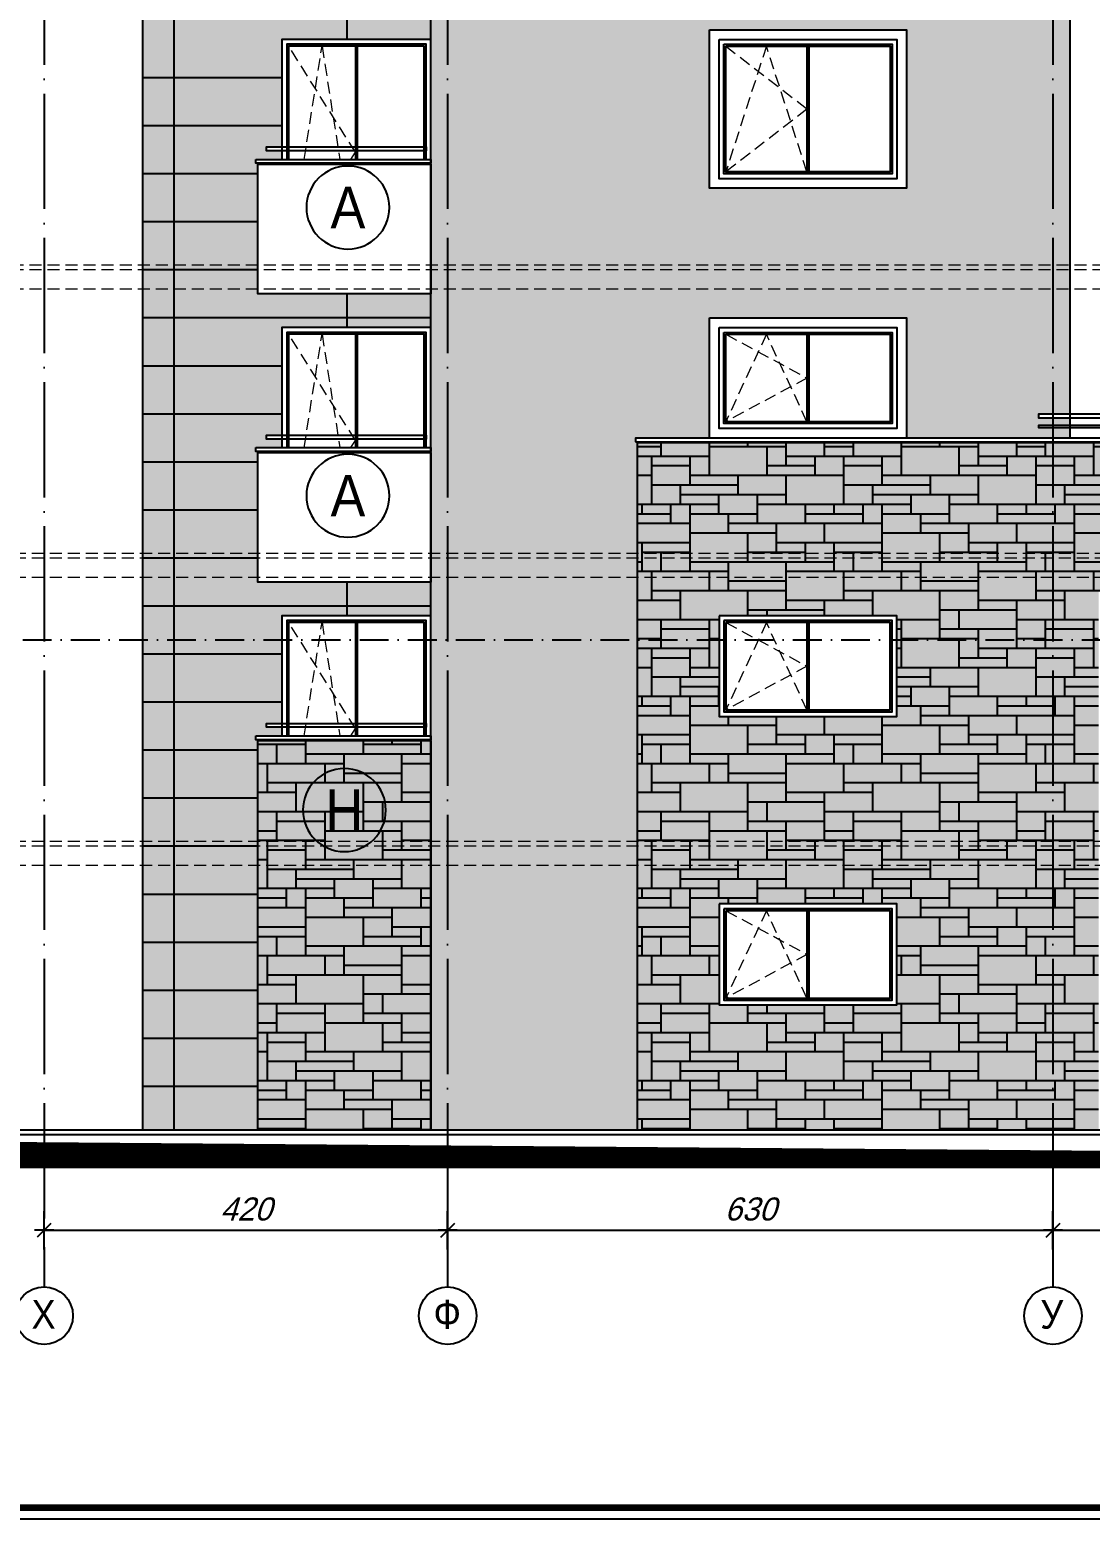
# Model space of a CAD drawing. Extents: x 9615146 to 9672346, y 4699603 to 4705703.
# Drawn here: x 9632513 to 9633616, y 4699603 to 4701154 of the extents above; entities that cross this region are included whole.
import ezdxf
from ezdxf.enums import TextEntityAlignment as Align

# ---------------------------------------------------------------- set-up
doc = ezdxf.new("R2010")
doc.units = 0
doc.header["$LTSCALE"] = 0.5
doc.header["$MEASUREMENT"] = 0
doc.header["$PDSIZE"] = -1
for name, pattern in [('ACAD_ISO04W100', [30, 24, -3, 0, -3]), ('DASHED', [0.75, 0.5, -0.25]), ('OSI1000', [5, 3, -1, 0, -1])]:
    doc.linetypes.add(name, pattern=pattern)
doc.layers.get('0').update_dxf_attribs({"color": 251, "linetype": 'CONTINUOUS'})
doc.layers.get('Defpoints').update_dxf_attribs({"color": 251, "linetype": 'CONTINUOUS'})
for name, color, linetype in [('_axis', 1, 'ACAD_ISO04W100'), ('_axis_num', 1, 'CONTINUOUS'), ('_dimension', 4, 'CONTINUOUS'), ('_dimension_evel', 4, 'CONTINUOUS'), ('_hatch', 9, 'CONTINUOUS'), ('_hatch_construction', 252, 'CONTINUOUS'), ('_table', 3, 'CONTINUOUS'), ('_text_spesif_window', 41, 'CONTINUOUS'), ('_view', 3, 'CONTINUOUS'), ('fasadi', 147, 'CONTINUOUS')]:
    doc.layers.add(name, color=color, linetype=linetype)
doc.layers.add('_punk', color=8, linetype='DASHED', lineweight=9)
doc.styles.add('HEB1', font='', dxfattribs={"width": 0.8, "oblique": 17})
doc.styles.add('POMESHTENIA', font='arial.ttf', dxfattribs={"width": 0.9})
doc.styles.add('WIN', font='swindos.shx', dxfattribs={"oblique": 17})
doc.styles.get('HEB1').set_extended_font_data('HebarU Cyr')
doc.dimstyles.new('dim_50', dxfattribs={"dimtxt": 24, "dimasz": 1, "dimexe": 30, "dimexo": 0, "dimgap": 10, "dimtad": 1, "dimdec": 1, "dimrnd": 0.5, "dimdsep": 46, "dimtxsty": 'WIN', "dimblk1": '1', "dimblk2": '1', "dimsah": 1, "dimcen": 15, "dimdle": 10, "dimse1": 1, "dimse2": 1, "dimadec": 0, "dimazin": 0, "dimtfac": 1, "dimtdec": 1, "dimtix": 1, "dimtmove": 2, "dimatfit": 3, "dimldrblk": '1', "dimfxl": 1, "dimtolj": 1, "dimarcsym": 0})
pattern_1 = [(0, (0, 0), (0, 200), [150, -50]), (0, (0, 10), (0, 200), [-60, 60, -30, 50]), (0, (0, 20), (0, 200), [-90, 110]), (0, (0, 30), (0, 200), [90, -110]), (0, (0, 40), (0, 200), [-40, 160]), (0, (0, 50), (0, 200), [70, -50, 60, -20]), (0, (70, 60), (0, 200), [160, -40]), (0, (-10, 70), (0, 200), [110, -90]), (0, (-40, 80), (0, 200), [90, -110]), (0, (0, 90), (0, 200), [160, -40]), (0, (0, 100), (0, 200), [-80, 50, -30, 40]), (0, (100, 110), (0, 200), [120, -80]), (0, (20, 120), (0, 200), [80, -40, 30, -50]), (0, (60, 130), (0, 200), [80, -30, 50, -40]), (0, (140, 140), (0, 200), [120, -80]), (0, (60, 150), (0, 200), [80, -120]), (0, (100, 160), (0, 200), [90, -110]), (0, (100, 170), (0, 200), [-60, 140]), (0, (40, 180), (0, 200), [60, -140]), (0, (100, 190), (0, 200), [140, -60]), (90, (0, 80), (-200, 1.224646799147353e-14), [30, -80, 70, -20]), (90, (20, 90), (-200, 1.224646799147353e-14), [50, -30, 20, -100]), (90, (30, 50), (-200, 1.224646799147353e-14), [20, -180]), (90, (40, 30), (-200, 1.224646799147353e-14), [20, -120, 30, -30]), (90, (50, 70), (-200, 1.224646799147353e-14), [20, -180]), (90, (60, 0), (-200, 1.224646799147353e-14), [30, -90, 50, -30]), (90, (70, 40), (-200, 1.224646799147353e-14), [30, -170]), (90, (80, 90), (-200, 1.224646799147353e-14), [30, -10, 20, -140]), (90, (90, 10), (-200, 1.224646799147353e-14), [30, -170]), (90, (100, 60), (-200, 1.224646799147353e-14), [30, -10, 30, -20, 50, -60]), (90, (120, 60), (-200, 1.224646799147353e-14), [-140, 20, -20, 20]), (90, (130, 90), (-200, 1.224646799147353e-14), [20, -180]), (90, (140, 20), (-200, 1.224646799147353e-14), [20, -70, 50, -60]), (90, (150, 50), (-200, 1.224646799147353e-14), [10, -130, 30, -30]), (90, (160, 60), (-200, 1.224646799147353e-14), [50, -50, 30, -70]), (90, (170, 110), (-200, 1.224646799147353e-14), [30, -50, 20, -100]), (90, (180, 40), (-200, 1.224646799147353e-14), [20, -180]), (90, (190, 60), (-200, 1.224646799147353e-14), [20, -60, 30, -90])]

# ---------------------------------------------------------------- blocks, each defined once
blk = doc.blocks.new('1')
for p, q in [((0, 20), (0, -20)), ((-10, 0), (10, 0)), ((-7.071067811866669, -7.07106781186485), (7.071067811866669, 7.07106781186485))]:
    blk.add_line(p, q)
blk = doc.blocks.new('*D44')
at = {"layer": '_dimension', "color": 0, "lineweight": -2, "ltscale": 30, "transparency": 16777216}
blk.add_line((9632528.74359055, 4699904.143952237), (9632946.743590549, 4699904.143952237), dxfattribs=at)
at = {"layer": 'Defpoints', "color": 0, "ltscale": 30, "transparency": 16777216}
for p in [(9632527.74359055, 4699904.1439552), (9632947.743590549, 4699904.143955216), (9632947.743590549, 4699904.143952237)]:
    blk.add_point(p, dxfattribs=at)
at = {"layer": '_dimension', "color": 0, "lineweight": -2, "ltscale": 30, "transparency": 16777216, "rotation": 180}
blk.add_blockref('1', (9632527.74359055, 4699904.143952237), dxfattribs=at)
at = {"layer": '_dimension', "color": 0, "lineweight": -2, "ltscale": 30, "transparency": 16777216}
blk.add_blockref('1', (9632947.743590549, 4699904.143952237), dxfattribs=at)
at = {"layer": '_dimension', "color": 0, "ltscale": 30, "transparency": 16777216, "insert": (9632737.743590549, 4699926.143952237), "char_height": 24, "attachment_point": 5, "style": 'WIN'}
blk.add_mtext('\\A1;420', dxfattribs=at)
blk = doc.blocks.new('*D45')
at = {"layer": '_dimension', "color": 0, "lineweight": -2, "ltscale": 30, "transparency": 16777216}
blk.add_line((9632948.743590549, 4699904.143952237), (9633576.743590547, 4699904.143952237), dxfattribs=at)
at = {"layer": 'Defpoints', "color": 0, "ltscale": 30, "transparency": 16777216}
for p in [(9632947.743590549, 4699904.143955216), (9633577.743590547, 4699904.143955239), (9633577.743590547, 4699904.143952237)]:
    blk.add_point(p, dxfattribs=at)
at = {"layer": '_dimension', "color": 0, "lineweight": -2, "ltscale": 30, "transparency": 16777216, "rotation": 180}
blk.add_blockref('1', (9632947.743590549, 4699904.143952237), dxfattribs=at)
at = {"layer": '_dimension', "color": 0, "lineweight": -2, "ltscale": 30, "transparency": 16777216}
blk.add_blockref('1', (9633577.743590547, 4699904.143952237), dxfattribs=at)
at = {"layer": '_dimension', "color": 0, "ltscale": 30, "transparency": 16777216, "insert": (9633262.743590549, 4699926.143952237), "char_height": 24, "attachment_point": 5, "style": 'WIN'}
blk.add_mtext('\\A1;630', dxfattribs=at)
blk = doc.blocks.new('*D46')
at = {"layer": '_dimension', "color": 0, "lineweight": -2, "ltscale": 30, "transparency": 16777216}
blk.add_line((9633578.743590547, 4699904.143952237), (9633896.743590493, 4699904.143952237), dxfattribs=at)
at = {"layer": 'Defpoints', "color": 0, "ltscale": 30, "transparency": 16777216}
for p in [(9633577.743590547, 4699904.143955239), (9633897.743590493, 4699904.143955246), (9633897.743590493, 4699904.143952237)]:
    blk.add_point(p, dxfattribs=at)
at = {"layer": '_dimension', "color": 0, "lineweight": -2, "ltscale": 30, "transparency": 16777216, "rotation": 180}
blk.add_blockref('1', (9633577.743590547, 4699904.143952237), dxfattribs=at)
at = {"layer": '_dimension', "color": 0, "lineweight": -2, "ltscale": 30, "transparency": 16777216}
blk.add_blockref('1', (9633897.743590493, 4699904.143952237), dxfattribs=at)
at = {"layer": '_dimension', "color": 0, "ltscale": 30, "transparency": 16777216, "insert": (9633737.743590519, 4699926.143952237), "char_height": 24, "attachment_point": 5, "style": 'WIN'}
blk.add_mtext('\\A1;320', dxfattribs=at)
blk = doc.blocks.new('fghfdg')
at = {"layer": '_text_spesif_window'}
blk.add_circle((0, 0), 18, dxfattribs=at)
at = {"layer": '_text_spesif_window', "style": 'HEB1', "text_generation_flag": 6, "width": 0.7999999999992724}
blk.add_attdef('A', text='', height=18, rotation=179.9999998932783, dxfattribs=at).set_placement((-1.862645149230957e-09, -9.232262405566871), align=Align.CENTER)

msp = doc.modelspace()

# ---------------------------------------------------------------- hatches: boundary and pattern name
at = {"layer": '_hatch', "ltscale": 30, "true_color": 0x755724}
h = msp.add_hatch(color=27, dxfattribs=at)
h.dxf.hatch_style = 1
h.paths.add_polyline_path([(9632930.243597677, 4701584.838118377), (9632928.243597677, 4701584.838118377), (9632928.243597677, 4701588.838118377), (9632947.743590485, 4701588.838118377), (9632947.743590485, 4701594.83811826), (9632940.243597677, 4701594.838118257), (9632940.243597677, 4701596.838118256), (9632947.743590485, 4701596.838118257), (9632947.743590483, 4701604.83811826), (9632940.243597675, 4701604.838118257), (9632940.243597677, 4701606.838118256), (9632947.743590485, 4701606.838118258), (9632947.743590485, 4701614.83811826), (9632940.243597677, 4701614.838118257), (9632940.243597677, 4701616.838118255), (9632947.743590485, 4701616.838118257), (9632947.743590485, 4701624.83811826), (9632940.243597677, 4701624.838118258), (9632940.243597677, 4701626.838118256), (9632947.743590485, 4701626.838118257), (9632947.743590483, 4701634.838118259), (9632940.243597675, 4701634.83811826), (9632940.243597679, 4701636.838118256), (9632947.743590483, 4701636.838118257), (9632947.743590482, 4701649.838118377), (9632940.243597677, 4701649.838118377), (9632940.243597677, 4701653.838118377), (9632947.743590482, 4701653.838118377), (9632947.743590472, 4701903.838117343), (9632630.243597535, 4701903.838117315), (9632630.243597629, 4700008.838117201), (9632750.243597995, 4700008.838117229), (9632750.243597956, 4700414.838116493), (9632748.243597893, 4700414.838116493), (9632748.243597893, 4700418.838116496), (9632775.24359058, 4700418.838116491), (9632775.24359058, 4700427.838116489), (9632759.243597914, 4700427.838116492), (9632759.243597914, 4700431.838116492), (9632775.24359058, 4700431.838116488), (9632775.24359058, 4700543.83811698), (9632930.243597677, 4700543.83811698), (9632930.243597677, 4700578.838116464), (9632750.243597932, 4700578.838116494), (9632750.243597955, 4700714.838116494), (9632748.243597893, 4700714.838116494), (9632748.243597891, 4700718.838116496), (9632775.24359058, 4700718.838116491), (9632775.24359058, 4700727.838116489), (9632759.243597914, 4700727.838116492), (9632759.243597914, 4700731.838116492), (9632775.24359058, 4700731.838116489), (9632775.24359058, 4700843.83811698), (9632930.243597677, 4700843.83811698), (9632930.243597675, 4700878.838116464), (9632750.243597934, 4700878.838116495), (9632750.243597953, 4701014.838116494), (9632748.243597893, 4701014.838116494), (9632748.243597891, 4701018.838116496), (9632775.24359058, 4701018.838116491), (9632775.24359058, 4701027.838116489), (9632759.243597914, 4701027.838116492), (9632759.243597914, 4701031.838116492), (9632775.24359058, 4701031.838116489), (9632775.24359058, 4701143.83811698), (9632930.243597677, 4701143.83811698), (9632930.243597677, 4701178.838116464), (9632750.24359793, 4701178.838116495), (9632750.243597955, 4701314.838116494), (9632748.243597893, 4701314.838116494), (9632748.243597891, 4701318.838116496), (9632775.24359058, 4701318.838116491), (9632775.24359058, 4701327.838116489), (9632759.243597914, 4701327.838116492), (9632759.243597914, 4701331.838116492), (9632775.24359058, 4701331.838116489), (9632775.24359058, 4701443.838116979), (9632930.243597677, 4701443.83811698)])
h.paths.add_polyline_path([(9633225.243600568, 4701844.838117349), (9633223.24360057, 4701844.838117348), (9633223.243600568, 4701848.838117352), (9633250.24360126, 4701848.838117354), (9633250.243601246, 4701903.83811737), (9632947.743590472, 4701903.838117343), (9632947.743590483, 4701653.838118378), (9633020.243591012, 4701653.838118378), (9633020.243591012, 4701743.838112075), (9633295.243591482, 4701743.838112074), (9633295.24359159, 4701778.838117354), (9633225.243600588, 4701778.838117349)])
h.paths.add_polyline_path([(9633020.243591012, 4701649.838118377), (9632947.743590483, 4701649.838118377), (9632947.743590483, 4701636.838118258), (9633020.243591012, 4701636.838118271)])
h.paths.add_polyline_path([(9633020.243591012, 4701634.838118273), (9632947.743590483, 4701634.838118259), (9632947.743590485, 4701626.838118258), (9633020.243591012, 4701626.838118271)])
h.paths.add_polyline_path([(9633020.243591012, 4701624.838118273), (9632947.743590483, 4701624.83811826), (9632947.743590483, 4701616.838118258), (9633020.243591012, 4701616.838118271)])
h.paths.add_polyline_path([(9633020.243591014, 4701614.838118273), (9632947.743590483, 4701614.838118259), (9632947.743590485, 4701606.838118259), (9633020.243591012, 4701606.838118272)])
h.paths.add_polyline_path([(9633020.243591014, 4701604.838118273), (9632947.743590483, 4701604.838118259), (9632947.743590483, 4701596.838118258), (9633020.243591012, 4701596.838118271)])
h.paths.add_polyline_path([(9633020.243591012, 4701594.838118273), (9632947.743590485, 4701594.83811826), (9632947.743590485, 4701588.838118377), (9633020.243591012, 4701588.838118377)])
at = {"layer": '_hatch', "ltscale": 30, "true_color": 0xb97b1d}
h = msp.add_hatch(color=32, dxfattribs=at)
h.dxf.hatch_style = 1
h.paths.add_polyline_path([(9633595.2435978, 4701583.838118378), (9632930.243597677, 4701583.838118377), (9632930.243597677, 4700008.838117271), (9633145.243597535, 4700008.838117321), (9633145.243597535, 4700724.838117321), (9633143.243597535, 4700724.838117322), (9633143.243597535, 4700728.838117316), (9633220.243590336, 4700728.838117316), (9633220.243590368, 4700853.838116984), (9633425.24359029, 4700853.83811693), (9633425.24359025, 4700728.838117316), (9633595.2435978, 4700728.838117316), (9633595.2435978, 4700739.838117037), (9633562.743584469, 4700739.838117038), (9633562.743584469, 4700741.838117036), (9633595.2435978, 4700741.838117034), (9633595.2435978, 4700749.838117036), (9633562.743584469, 4700749.838117038), (9633562.743584469, 4700753.838117034), (9633595.2435978, 4700753.838117032)])
h.paths.add_polyline_path([(9633425.243590243, 4700988.838116932), (9633220.243590323, 4700988.838116988), (9633220.243590368, 4701153.838116984), (9633425.243590292, 4701153.83811693)], flags=16)
h.paths.add_polyline_path([(9633415.243590286, 4701143.838116932), (9633415.243590245, 4700998.838116935), (9633230.243590327, 4700998.838116985), (9633230.243590366, 4701143.838116982)], flags=0)
h.paths.add_polyline_path([(9633410.243590288, 4701138.838116936), (9633410.243590247, 4701003.838116935), (9633235.243590327, 4701003.838116981), (9633235.243590368, 4701138.838116986)], flags=0)
h.paths.add_polyline_path([(9633408.243590284, 4701136.838116936), (9633408.243590247, 4701005.838116935), (9633237.243590329, 4701005.838116983), (9633237.243590366, 4701136.838116981)], flags=0)
h.paths.add_polyline_path([(9633425.243590241, 4701288.838116932), (9633220.243590323, 4701288.838116988), (9633220.243590368, 4701453.838116984), (9633425.24359029, 4701453.838116929)], flags=16)
h.paths.add_polyline_path([(9633415.243590245, 4701298.838116935), (9633230.243590327, 4701298.838116985), (9633230.243590366, 4701443.838116981), (9633415.243590288, 4701443.838116933)], flags=0)
h.paths.add_polyline_path([(9633410.243590245, 4701303.838116935), (9633235.243590325, 4701303.838116981), (9633235.243590366, 4701438.838116985), (9633410.243590286, 4701438.838116936)], flags=0)
h.paths.add_polyline_path([(9633408.243590247, 4701305.838116934), (9633237.243590327, 4701305.838116983), (9633237.243590368, 4701436.838116981), (9633408.243590282, 4701436.838116936)], flags=0)
at = {"layer": '_hatch', "ltscale": 30, "true_color": 0xb4b09d}
h = msp.add_hatch(color=253, dxfattribs=at)
h.dxf.hatch_style = 1
h.paths.add_polyline_path([(9633625.243577756, 4700568.838118377), (9633920.243582645, 4700568.838118377), (9633920.243582642, 4700008.838117971), (9633960.24358264, 4700008.838117971), (9633960.24358264, 4700723.838117511), (9633145.243597535, 4700723.838117322), (9633145.243597535, 4700008.838117972), (9633625.24357776, 4700008.838117973)])
h.paths.add_polyline_path([(9633415.243584735, 4700438.838116979), (9633230.243584739, 4700438.838116981), (9633230.243584746, 4700543.83811698), (9633415.243584743, 4700543.838116904)], flags=16)
h.paths.add_polyline_path([(9633410.243584735, 4700443.83811698), (9633235.243584735, 4700443.838116979), (9633235.243584745, 4700538.838116977), (9633410.243584743, 4700538.838116907)], flags=0)
h.paths.add_polyline_path([(9633408.243584733, 4700445.838116979), (9633237.243584737, 4700445.838116979), (9633237.243584745, 4700536.838116978), (9633408.24358474, 4700536.838116907)], flags=0)
h.paths.add_polyline_path([(9633415.243584745, 4700243.838116905), (9633415.243584737, 4700138.838116979), (9633230.243584737, 4700138.83811698), (9633230.243584745, 4700243.83811698)], flags=16)
h.paths.add_polyline_path([(9633410.243584743, 4700238.838116905), (9633410.243584737, 4700143.838116981), (9633235.243584739, 4700143.83811698), (9633235.24358474, 4700238.838116978)], flags=0)
h.paths.add_polyline_path([(9633408.24358474, 4700236.838116907), (9633408.243584737, 4700145.83811698), (9633237.243584737, 4700145.83811698), (9633237.243584746, 4700236.838116978)], flags=0)
h = msp.add_hatch(color=253, dxfattribs=at)
h.dxf.hatch_style = 1
h.paths.add_polyline_path([(9632750.243597994, 4700008.838117971), (9632930.243597677, 4700008.838117971), (9632930.243597692, 4700413.838116464), (9632750.243597955, 4700413.838116495)])
at = {"layer": '_hatch_construction', "ltscale": 40}
h = msp.add_hatch(dxfattribs=at)
h.set_pattern_fill('EGGCRATE,_O', color=250, scale=30, pattern_type=2)
h.set_pattern_definition([(0, (3, 0), (30, 15), [27, -3]), (0, (3, 3), (30, 15), [27, -3]), (90, (3, 3), (-30, 15), [12, -3]), (90, (0, 3), (-30, 15), [12, -3])])
h.paths.add_polyline_path([(9633595.2435978, 4701583.838118378), (9632930.243597677, 4701583.838118377), (9632930.243597677, 4700008.838117271), (9633145.243597535, 4700008.838117321), (9633145.243597535, 4700724.838117321), (9633143.243597535, 4700724.838117322), (9633143.243597535, 4700728.838117316), (9633220.243590336, 4700728.838117316), (9633220.243590368, 4700853.838116984), (9633425.24359029, 4700853.83811693), (9633425.24359025, 4700728.838117316), (9633595.2435978, 4700728.838117316), (9633595.2435978, 4700739.838117037), (9633562.743584469, 4700739.838117038), (9633562.743584469, 4700741.838117036), (9633595.2435978, 4700741.838117034), (9633595.2435978, 4700749.838117036), (9633562.743584469, 4700749.838117038), (9633562.743584469, 4700753.838117034), (9633595.2435978, 4700753.838117032)])
h.paths.add_polyline_path([(9633425.243590243, 4700988.838116932), (9633220.243590323, 4700988.838116988), (9633220.243590368, 4701153.838116984), (9633425.243590292, 4701153.83811693)], flags=16)
h.paths.add_polyline_path([(9633415.243590286, 4701143.838116932), (9633415.243590245, 4700998.838116935), (9633230.243590327, 4700998.838116985), (9633230.243590366, 4701143.838116982)], flags=0)
h.paths.add_polyline_path([(9633410.243590288, 4701138.838116936), (9633410.243590247, 4701003.838116935), (9633235.243590327, 4701003.838116981), (9633235.243590368, 4701138.838116986)], flags=0)
h.paths.add_polyline_path([(9633408.243590284, 4701136.838116936), (9633408.243590247, 4701005.838116935), (9633237.243590329, 4701005.838116983), (9633237.243590366, 4701136.838116981)], flags=0)
h.paths.add_polyline_path([(9633425.243590241, 4701288.838116932), (9633220.243590323, 4701288.838116988), (9633220.243590368, 4701453.838116984), (9633425.24359029, 4701453.838116929)], flags=16)
h.paths.add_polyline_path([(9633415.243590245, 4701298.838116935), (9633230.243590327, 4701298.838116985), (9633230.243590366, 4701443.838116981), (9633415.243590288, 4701443.838116933)], flags=0)
h.paths.add_polyline_path([(9633410.243590245, 4701303.838116935), (9633235.243590325, 4701303.838116981), (9633235.243590366, 4701438.838116985), (9633410.243590286, 4701438.838116936)], flags=0)
h.paths.add_polyline_path([(9633408.243590247, 4701305.838116934), (9633237.243590327, 4701305.838116983), (9633237.243590368, 4701436.838116981), (9633408.243590282, 4701436.838116936)], flags=0)
h = msp.add_hatch(dxfattribs=at)
h.set_pattern_fill('CUTSTONE', color=250, scale=200, style=0, pattern_type=2)
h.set_pattern_definition(pattern_1)
h.paths.add_polyline_path([(9633625.243577756, 4700568.838118377), (9633920.243582645, 4700568.838118377), (9633920.243582642, 4700008.838117971), (9633960.24358264, 4700008.838117971), (9633960.24358264, 4700723.838117511), (9633145.243597535, 4700723.838117322), (9633145.243597535, 4700008.838117972), (9633625.24357776, 4700008.838117973)])
h.paths.add_polyline_path([(9633415.243584735, 4700438.838116979), (9633230.243584739, 4700438.838116981), (9633230.243584746, 4700543.83811698), (9633415.243584743, 4700543.838116904)], flags=16)
h.paths.add_polyline_path([(9633410.243584735, 4700443.83811698), (9633235.243584735, 4700443.838116979), (9633235.243584745, 4700538.838116977), (9633410.243584743, 4700538.838116907)], flags=0)
h.paths.add_polyline_path([(9633408.243584733, 4700445.838116979), (9633237.243584737, 4700445.838116979), (9633237.243584745, 4700536.838116978), (9633408.24358474, 4700536.838116907)], flags=0)
h.paths.add_polyline_path([(9633415.243584745, 4700243.838116905), (9633415.243584737, 4700138.838116979), (9633230.243584737, 4700138.83811698), (9633230.243584745, 4700243.83811698)], flags=16)
h.paths.add_polyline_path([(9633410.243584743, 4700238.838116905), (9633410.243584737, 4700143.838116981), (9633235.243584739, 4700143.83811698), (9633235.24358474, 4700238.838116978)], flags=0)
h.paths.add_polyline_path([(9633408.24358474, 4700236.838116907), (9633408.243584737, 4700145.83811698), (9633237.243584737, 4700145.83811698), (9633237.243584746, 4700236.838116978)], flags=0)
h = msp.add_hatch(dxfattribs=at)
h.set_pattern_fill('CUTSTONE', color=250, scale=200, style=0, pattern_type=2)
h.set_pattern_definition(pattern_1)
h.paths.add_polyline_path([(9632750.243597994, 4700008.838117971), (9632930.243597677, 4700008.838117971), (9632930.243597692, 4700413.838116464), (9632750.243597955, 4700413.838116495)])

# ---------------------------------------------------------------- linework, layer by layer
at = {"layer": '_axis', "ltscale": 10}
for p, q in [((9632527.74359047, 4702288.083975533), (9632527.743590552, 4699845.264943643)), ((9632947.74359046, 4702288.083975534), (9632947.74359055, 4699845.264943657)), ((9633577.74359046, 4702288.083975534), (9633577.743590549, 4699845.26494367))]:
    msp.add_line(p, q, dxfattribs=at)
at = {"layer": '_axis_num'}
for centre in [(9632527.743590552, 4699815.264943644), (9632947.743590549, 4699815.264943657), (9633577.74359055, 4699815.26494367)]:
    msp.add_circle(centre, 30, dxfattribs=at)
at = {"layer": '_dimension_evel', "linetype": 'OSI1000', "ltscale": 20}
msp.add_line((9632004.520387718, 4700518.838117079), (9637887.516830152, 4700518.838118408), dxfattribs=at)
at = {"layer": '_hatch', "color": 252, "ltscale": 10, "const_width": 30.00000000000001}
msp.add_lwpolyline([(9632152.832810195, 4699983.83811709), (9635995.243587608, 4699983.838117978), (9635995.243587611, 4700133.83811808), (9637465.849755513, 4700133.83811808)], dxfattribs=at)
at = {"layer": '_hatch_construction', "color": 250, "ltscale": 40}
for p, q in [((9632662.743597535, 4701903.838117315), (9632662.743597552, 4700008.838117207)), ((9632842.743597535, 4701178.838116479), (9632842.743597535, 4701143.83811698)), ((9632775.24359058, 4701103.838118251, -1.552142987793252e-09), (9632630.243597545, 4701103.838118246, -1.552142987793252e-09)), ((9632775.24359058, 4701053.838118252, -1.552142987772923e-09), (9632630.243597548, 4701053.838118247, -1.552142987772923e-09)), ((9632750.243597953, 4701003.838118251, -1.552142987779699e-09), (9632630.243597548, 4701003.838118247, -1.552142987779699e-09)), ((9632750.243597945, 4700953.838118252, -1.552142987779699e-09), (9632630.243597552, 4700953.838118248, -1.552142987779699e-09)), ((9632750.243597936, 4700903.838118252, -1.552142987783087e-09), (9632630.243597554, 4700903.838118248, -1.552142987783087e-09)), ((9632842.743597535, 4700878.838116479), (9632842.743597535, 4700843.83811698)), ((9632930.243597655, 4700853.838118258, -1.552142987793252e-09), (9632630.243597517, 4700853.838118246, -1.552142987793252e-09)), ((9632775.24359058, 4700803.838118251, -1.552142987793252e-09), (9632630.243597545, 4700803.838118246, -1.552142987793252e-09)), ((9632775.24359058, 4700753.838118252, -1.552142987772923e-09), (9632630.243597548, 4700753.838118247, -1.552142987772923e-09)), ((9632750.243597953, 4700703.838118251, -1.552142987779699e-09), (9632630.243597548, 4700703.838118247, -1.552142987779699e-09)), ((9632750.243597945, 4700653.838118252, -1.552142987779699e-09), (9632630.243597552, 4700653.838118248, -1.552142987779699e-09)), ((9632750.243597936, 4700603.838118252, -1.552142987783087e-09), (9632630.243597554, 4700603.838118248, -1.552142987783087e-09)), ((9632842.743597535, 4700578.838116479), (9632842.743597535, 4700543.83811698)), ((9632930.243597655, 4700553.838118258, -1.552142987793252e-09), (9632630.243597517, 4700553.838118246, -1.552142987793252e-09)), ((9632775.24359058, 4700503.838118251, -1.552142987793252e-09), (9632630.243597545, 4700503.838118246, -1.552142987793252e-09)), ((9632775.24359058, 4700453.838118252, -1.552142987772923e-09), (9632630.243597548, 4700453.838118247, -1.552142987772923e-09)), ((9632750.243597953, 4700403.838118251, -1.552142987779699e-09), (9632630.243597548, 4700403.838118247, -1.552142987779699e-09)), ((9632750.243597945, 4700353.838118252, -1.552142987779699e-09), (9632630.243597552, 4700353.838118248, -1.552142987779699e-09)), ((9632750.243597936, 4700303.838118252, -1.552142987783087e-09), (9632630.243597554, 4700303.838118248, -1.552142987783087e-09)), ((9632750.243597932, 4700253.838118252, -1.552142987786475e-09), (9632630.24359755, 4700253.838118248, -1.552142987786475e-09)), ((9632750.243597928, 4700203.838118252, -1.552142987789863e-09), (9632630.243597547, 4700203.838118248, -1.552142987789863e-09)), ((9632750.243597925, 4700153.838118252, -1.552142987793252e-09), (9632630.243597543, 4700153.838118248, -1.552142987793252e-09)), ((9632750.243597921, 4700103.838118252, -1.55214298779664e-09), (9632630.24359754, 4700103.838118248, -1.55214298779664e-09)), ((9632750.243597917, 4700053.838118252, -1.552142987800028e-09), (9632630.243597535, 4700053.838118248, -1.552142987800028e-09))]:
    msp.add_line(p, q, dxfattribs=at)
at = {"layer": '_punk', "ltscale": 50}
for p, q in [((9632851.74359412, 4701026.338117107), (9632782.24359058, 4701136.83811698)), ((9632798.439292664, 4701018.838116487), (9632816.99359235, 4701136.83811698)), ((9632816.99359235, 4701136.83811698), (9632835.54789203, 4701018.838116481)), ((9633237.243590374, 4701136.838116936), (9633321.743590306, 4701071.338116957)), ((9633279.493590333, 4701136.838116948), (9633237.243590409, 4701005.838116936)), ((9633321.743590327, 4701005.838116953), (9633279.493590333, 4701136.838116948)), ((9633321.743590306, 4701071.338116957), (9633237.243590409, 4701005.838116936)), ((9632847.026398908, 4701018.838116479), (9632851.74359412, 4701026.338117107)), ((9637718.894357419, 4700908.83811838), (9632152.832810028, 4700908.838117092)), ((9637718.894357419, 4700903.83811838), (9632152.83281003, 4700903.838117094)), ((9637718.89435742, 4700883.83811838), (9632152.832810031, 4700883.838117092)), ((9632851.74359412, 4700726.338117107), (9632782.24359058, 4700836.83811698)), ((9632798.439292664, 4700718.838116487), (9632816.99359235, 4700836.83811698)), ((9632816.99359235, 4700836.83811698), (9632835.54789203, 4700718.838116481)), ((9633237.243590374, 4700836.838116936), (9633321.743590355, 4700791.338117123)), ((9633279.493590333, 4700836.838116948), (9633237.24359042, 4700745.838117265)), ((9633321.743590338, 4700745.838117282), (9633279.493590333, 4700836.838116948)), ((9633321.743590355, 4700791.338117123), (9633237.24359042, 4700745.838117265)), ((9632847.026398908, 4700718.838116479), (9632851.74359412, 4700726.338117107)), ((9636071.303754736, 4700608.838118196), (9632152.832810082, 4700608.83811709)), ((9636071.303754734, 4700603.838118196), (9632152.832810083, 4700603.838117092)), ((9636071.303754734, 4700583.838118195), (9632152.832810085, 4700583.838117088)), ((9632851.74359412, 4700426.338117107), (9632782.24359058, 4700536.83811698)), ((9632798.439292664, 4700418.838116487), (9632816.99359235, 4700536.83811698)), ((9632816.99359235, 4700536.83811698), (9632835.54789203, 4700418.838116481)), ((9633237.243584761, 4700536.838116769), (9633321.743584743, 4700491.338116955)), ((9633279.49358472, 4700536.83811678), (9633237.243584808, 4700445.838117098)), ((9633321.743584726, 4700445.838117114), (9633279.49358472, 4700536.83811678)), ((9633321.743584743, 4700491.338116955), (9633237.243584808, 4700445.838117098)), ((9632847.026398908, 4700418.838116479), (9632851.74359412, 4700426.338117107)), ((9636071.303754734, 4700308.838117997), (9632152.832810136, 4700308.83811709)), ((9636071.303754734, 4700303.838117999), (9632152.832810137, 4700303.838117092)), ((9636071.303754734, 4700283.838117997), (9632152.83281014, 4700283.838117092)), ((9633237.243584761, 4700236.838116769), (9633321.743584743, 4700191.338116955)), ((9633279.49358472, 4700236.83811678), (9633237.243584808, 4700145.838117098)), ((9633321.743584726, 4700145.838117114), (9633279.49358472, 4700236.83811678)), ((9633321.743584743, 4700191.338116955), (9633237.243584808, 4700145.838117098)), ((9636071.303754734, 4700008.838117995), (9632152.83281019, 4700008.83811709)), ((9636071.303754734, 4700003.838117997), (9632152.83281019, 4700003.83811709)), ((9636071.303754734, 4699983.838117997), (9632152.832810191, 4699983.83811709))]:
    msp.add_line(p, q, dxfattribs=at)
at = {"layer": '_table', "ltscale": 10}
msp.add_lwpolyline([(9631446.029446553, 4702603.380101889), (9639246.02944655, 4702603.380101887), (9639246.029446552, 4699603.380101885), (9631446.029446555, 4699603.380101888)], close=True, dxfattribs=at)
msp.add_lwpolyline([(9631597.713657081, 4702591.380101889, 6.842105263157892, 6.842105263157892, 0), (9639234.029446552, 4702591.380101886, 6.842105263157892, 6.842105263157892, 0), (9639234.02944655, 4699615.380101884, 6.842105263157892, 6.842105263157892, 0), (9631597.713657081, 4699615.380101892, 6.842105263157892, 6.842105263157892, 0)], format="xyseb", close=True, dxfattribs=at)
at = {"layer": 'fasadi', "ltscale": 40}
for p, q in [((9632851.743594129, 4701136.83811698), (9632851.743594117, 4701018.838116478)), ((9632853.743594129, 4701136.83811698), (9632853.743594117, 4701018.838116477)), ((9633321.743590366, 4701136.838116961), (9633321.743590333, 4701005.838116957)), ((9633323.74359037, 4701136.838116959), (9633323.74359033, 4701005.838116955)), ((9632851.743594129, 4700836.83811698), (9632851.743594117, 4700718.838116478)), ((9632853.743594129, 4700836.83811698), (9632853.743594117, 4700718.838116477)), ((9633321.743590366, 4700836.838116961), (9633321.743590344, 4700745.838117286)), ((9633323.74359037, 4700836.838116959), (9633323.743590342, 4700745.838117284)), ((9635970.243587611, 4700723.838117975), (9633145.243597535, 4700723.838117322)), ((9632851.743594129, 4700536.83811698), (9632851.743594117, 4700418.838116478)), ((9632853.743594129, 4700536.83811698), (9632853.743594117, 4700418.838116477)), ((9633321.743584754, 4700536.838116793), (9633321.743584732, 4700445.838117118)), ((9633323.743584758, 4700536.838116791), (9633323.74358473, 4700445.838117116)), ((9633321.743584754, 4700236.838116793), (9633321.743584732, 4700145.838117118)), ((9633323.743584758, 4700236.838116791), (9633323.74358473, 4700145.838117116))]:
    msp.add_line(p, q, dxfattribs=at)
at = {"layer": 'fasadi', "ltscale": 40, "extrusion": (0, 1, 0)}
msp.add_line((9633145.243597535, 4700008.838118377), (9633145.243597535, 4700723.838117322), dxfattribs=at)
at = {"layer": 'fasadi', "ltscale": 40}
for points in [[(9633250.24360126, 4701848.838117379), (9633250.243601248, 4701903.838117371), (9632630.243597535, 4701903.838117315), (9632630.243597629, 4700008.8381172)], [(9632930.243597677, 4700008.83811727), (9632930.243597677, 4701583.838118377), (9633595.2435978, 4701583.838118377), (9633595.2435978, 4700728.838117316)], [(9632930.243597677, 4701018.838116464), (9632930.243597677, 4701143.83811698), (9632775.24359058, 4701143.83811698), (9632775.24359058, 4701018.838116491)], [(9632925.243597677, 4701018.838116465), (9632925.243597677, 4701138.83811698), (9632780.24359058, 4701138.83811698), (9632780.24359058, 4701018.83811649)], [(9632923.243597677, 4701018.838116465), (9632923.243597677, 4701136.83811698), (9632782.24359058, 4701136.83811698), (9632782.24359058, 4701018.83811649)], [(9632930.243597677, 4700718.838116464), (9632930.243597677, 4700843.83811698), (9632775.24359058, 4700843.83811698), (9632775.24359058, 4700718.838116491)], [(9632925.243597677, 4700718.838116465), (9632925.243597677, 4700838.83811698), (9632780.24359058, 4700838.83811698), (9632780.24359058, 4700718.83811649)], [(9632923.243597677, 4700718.838116465), (9632923.243597677, 4700836.83811698), (9632782.24359058, 4700836.83811698), (9632782.24359058, 4700718.83811649)], [(9632930.243597677, 4700418.838116464), (9632930.243597677, 4700543.83811698), (9632775.24359058, 4700543.83811698), (9632775.24359058, 4700418.838116491)], [(9632925.243597677, 4700418.838116465), (9632925.243597677, 4700538.83811698), (9632780.24359058, 4700538.83811698), (9632780.24359058, 4700418.83811649)], [(9632923.243597677, 4700418.838116465), (9632923.243597677, 4700536.83811698), (9632782.24359058, 4700536.83811698), (9632782.24359058, 4700418.83811649)], [(9632152.83281019, 4700008.83811709), (9635970.24358761, 4700008.838117972), (9635970.243587611, 4700158.83811808), (9637465.849755513, 4700158.83811808)], [(9632152.832810191, 4700003.83811709), (9635975.24358761, 4700003.838117973), (9635975.243587611, 4700153.83811808), (9637465.849755513, 4700153.83811808)]]:
    msp.add_lwpolyline(points, dxfattribs=at)
for points in [[(9633220.243590368, 4701153.838116984), (9633425.24359029, 4701153.83811693), (9633425.243590241, 4700988.838116932), (9633220.243590325, 4700988.838116988)], [(9633230.243590366, 4701143.838116981), (9633415.243590288, 4701143.838116933), (9633415.243590245, 4700998.838116935), (9633230.243590327, 4700998.838116985)], [(9633235.243590368, 4701138.838116985), (9633410.243590288, 4701138.838116936), (9633410.243590247, 4701003.838116935), (9633235.243590327, 4701003.838116981)], [(9633237.243590368, 4701136.838116981), (9633408.243590284, 4701136.838116936), (9633408.243590247, 4701005.838116935), (9633237.243590329, 4701005.838116983)], [(9632925.243597854, 4701027.838116462), (9632759.243597914, 4701027.838116492), (9632759.243597914, 4701031.838116492), (9632925.243597856, 4701031.838116462)], [(9632748.243597891, 4701018.838116496), (9632930.24359782, 4701018.838116464), (9632930.243597822, 4701014.838116464), (9632748.243597893, 4701014.838116494)], [(9632750.243597955, 4701013.838116496), (9632930.24359769, 4701013.838116464), (9632930.243597664, 4700878.838116464), (9632750.243597932, 4700878.838116494)], [(9633220.243590368, 4700853.838116984), (9633425.24359029, 4700853.83811693), (9633425.243590252, 4700728.83811726), (9633220.243590336, 4700728.838117316)], [(9633230.243590366, 4700843.838116981), (9633415.243590288, 4700843.838116933), (9633415.243590256, 4700738.838117263), (9633230.243590338, 4700738.838117314)], [(9633235.243590368, 4700838.838116985), (9633410.243590288, 4700838.838116936), (9633410.243590258, 4700743.838117263), (9633235.243590338, 4700743.83811731)], [(9633237.243590368, 4700836.838116981), (9633408.243590284, 4700836.838116936), (9633408.243590258, 4700745.838117263), (9633237.24359034, 4700745.838117312)], [(9635960.24358961, 4700753.838116881), (9633562.743584469, 4700753.838117034), (9633562.743584467, 4700749.838117038), (9635960.24358961, 4700749.838116885)], [(9635960.24358961, 4700741.838116883), (9633562.743584467, 4700741.838117036), (9633562.743584467, 4700739.838117038), (9635960.24358961, 4700739.838116885)], [(9632925.243597854, 4700727.838116462), (9632759.243597914, 4700727.838116492), (9632759.243597914, 4700731.838116492), (9632925.243597856, 4700731.838116462)], [(9633143.243597535, 4700724.838117322), (9635972.243587611, 4700724.838117322), (9635972.243587611, 4700728.838117316), (9633143.243597535, 4700728.838117316)], [(9632748.243597891, 4700718.838116496), (9632930.24359782, 4700718.838116464), (9632930.243597822, 4700714.838116464), (9632748.243597893, 4700714.838116494)], [(9632750.243597955, 4700713.838116496), (9632930.24359769, 4700713.838116464), (9632930.243597664, 4700578.838116464), (9632750.243597932, 4700578.838116494)], [(9633230.243584745, 4700543.83811698), (9633230.243584737, 4700438.83811698), (9633415.243584737, 4700438.83811698), (9633415.243584743, 4700543.838116904)], [(9633235.243584745, 4700538.838116978), (9633235.243584737, 4700443.83811698), (9633410.243584737, 4700443.83811698), (9633410.243584743, 4700538.838116906)], [(9633237.243584745, 4700536.838116977), (9633237.243584737, 4700445.83811698), (9633408.243584737, 4700445.83811698), (9633408.243584743, 4700536.838116907)], [(9632925.243597854, 4700427.838116462), (9632759.243597914, 4700427.838116492), (9632759.243597914, 4700431.838116492), (9632925.243597856, 4700431.838116462)], [(9632748.243597891, 4700418.838116496), (9632930.24359782, 4700418.838116464), (9632930.243597822, 4700414.838116464), (9632748.243597893, 4700414.838116494)], [(9632750.243597955, 4700413.838116496), (9632930.24359769, 4700413.838116464), (9632930.243597677, 4700008.838118377), (9632750.243597995, 4700008.838117229)], [(9633230.243584745, 4700243.83811698), (9633230.243584737, 4700138.83811698), (9633415.243584737, 4700138.83811698), (9633415.243584743, 4700243.838116904)], [(9633235.243584745, 4700238.838116978), (9633235.243584737, 4700143.83811698), (9633410.243584737, 4700143.83811698), (9633410.243584743, 4700238.838116906)], [(9633237.243584745, 4700236.838116977), (9633237.243584737, 4700145.83811698), (9633408.243584737, 4700145.83811698), (9633408.243584743, 4700236.838116907)]]:
    msp.add_lwpolyline(points, close=True, dxfattribs=at)

# ---------------------------------------------------------------- block references
at = {"layer": '_view'}
ref = msp.add_blockref('fghfdg', (9632843.959780725, 4700968.838115113), dxfattribs=dict(at, xscale=-2.399999998509884, yscale=2.400000000372529, zscale=2.4, rotation=180))
ref.add_attrib('A', 'A', dxfattribs={"layer": '_text_spesif_window', "height": 43.2, "rotation": 1.067217057814492e-07, "style": 'POMESHTENIA', "width": 0.9}).set_placement((9632843.959780725, 4700968.838115113), align=Align.MIDDLE)
ref = msp.add_blockref('fghfdg', (9632843.959780725, 4700668.83811517), dxfattribs=dict(at, xscale=-2.399999998509884, yscale=2.400000000372529, zscale=2.4, rotation=180))
ref.add_attrib('A', 'A', dxfattribs={"layer": '_text_spesif_window', "height": 43.2, "rotation": 1.067217057814492e-07, "style": 'POMESHTENIA', "width": 0.9}).set_placement((9632843.959780725, 4700668.83811517), align=Align.MIDDLE)
ref = msp.add_blockref('fghfdg', (9632840.243597822, 4700341.559899095), dxfattribs=dict(at, xscale=-2.399999998509884, yscale=2.400000000372529, zscale=2.4, rotation=180))
ref.add_attrib('A', 'H', dxfattribs={"layer": '_text_spesif_window', "height": 43.2, "rotation": 1.067217057814492e-07, "style": 'POMESHTENIA', "width": 0.9}).set_placement((9632840.243597822, 4700341.559899095), align=Align.MIDDLE)

# ---------------------------------------------------------------- texts
at = {"layer": '_axis_num', "style": 'POMESHTENIA', "width": 0.9}
for s, p in [('X', (9632514.62231355, 4699816.694567787)), ('Ф', (9632932.987798538, 4699816.6945678)), ('У', (9633564.582907865, 4699816.694567813))]:
    msp.add_text(s, height=30, rotation=5.336085289072462e-08, dxfattribs=at).set_placement(p, align=Align.MIDDLE_LEFT)

# ---------------------------------------------------------------- dimensions: what is measured, and where the dimension line sits
at = {"layer": '_dimension', "ltscale": 30}
for base, p1, p2, picture, middle in [((9632947.743590549, 4699904.143952237), (9632527.74359055, 4699904.1439552), (9632947.743590549, 4699904.143955216), '*D44', (9632737.743590549, 4699926.143952237)), ((9633577.743590547, 4699904.143952237), (9632947.743590549, 4699904.143955216), (9633577.743590547, 4699904.143955239), '*D45', (9633262.743590549, 4699926.143952237)), ((9633897.743590493, 4699904.143952237), (9633577.743590547, 4699904.143955239), (9633897.743590493, 4699904.143955246), '*D46', (9633737.743590519, 4699926.143952237))]:
    dim = msp.add_linear_dim(base=base, p1=p1, p2=p2, dimstyle='dim_50', dxfattribs=at)
    dim.commit()
    dim.dimension.update_dxf_attribs({"geometry": picture, "text_midpoint": middle})

doc.saveas('drawing.dxf')
